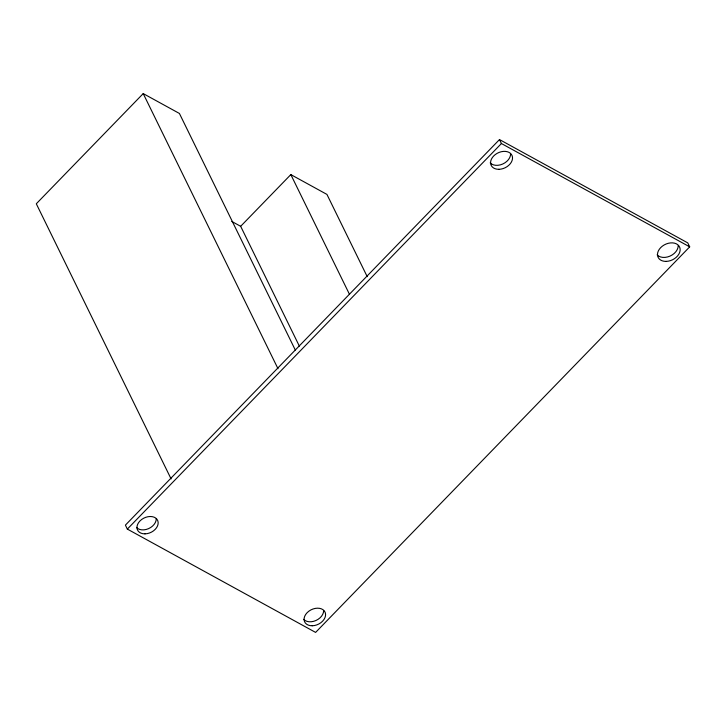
<?xml version="1.0" encoding="UTF-8"?>
<svg xmlns="http://www.w3.org/2000/svg" width="726" height="726" viewBox="0 0 726 726"><rect width="100%" height="100%" fill="white"/><g stroke="black" fill="none" stroke-linecap="round" stroke-linejoin="round"><path stroke-width="1.09" d="M295.291 350.014L179.404 113.456L143.213 93.59L36.3 203.779L171.091 478.915M299.348 346.111L240.66 226.303L290.827 174.594L326.936 194.414L367.22 276.651M499.488 139.564L125.398 525.134L127.34 529.091L315.61 632.41L689.7 246.849L687.758 242.883L499.488 139.564L501.421 143.53L689.7 246.849M127.34 529.091L501.421 143.53M231.785 221.439L240.66 226.303M290.827 174.594L349.515 294.402M143.213 93.59L278.004 368.726M510.596 153.876A11.543 8.249 -26.1 0 1 502.637 164.058A11.543 8.249 -26.1 0 1 490.195 162.851M678.22 245.588A11.925 8.521 -26.1 0 1 670.007 256.106A11.925 8.521 -26.1 0 1 657.157 254.853M156.235 518.809A11.153 7.968 -26.1 0 1 148.549 528.646A11.153 7.968 -26.1 0 1 136.524 527.475M323.642 610.566A11.307 8.077 -26.1 0 1 315.855 620.539A11.307 8.077 -26.1 0 1 303.668 619.351M666.078 261.396A11.925 8.521 -26.1 0 0 679.727 247.33A11.925 8.521 -26.1 0 0 660.66 247.648A11.925 8.521 -26.1 0 0 666.078 261.396M498.889 169.312A11.543 8.249 -26.1 0 0 512.111 155.691A11.543 8.249 -26.1 0 0 493.653 155.999A11.543 8.249 -26.1 0 0 498.889 169.312M144.991 533.855A11.153 7.968 -26.1 0 0 157.769 520.696A11.153 7.968 -26.1 0 0 139.927 520.996A11.153 7.968 -26.1 0 0 144.991 533.855M312.225 625.767A11.307 8.077 -26.1 0 0 325.175 612.426A11.307 8.077 -26.1 0 0 307.098 612.726A11.307 8.077 -26.1 0 0 312.225 625.767"/></g></svg>
